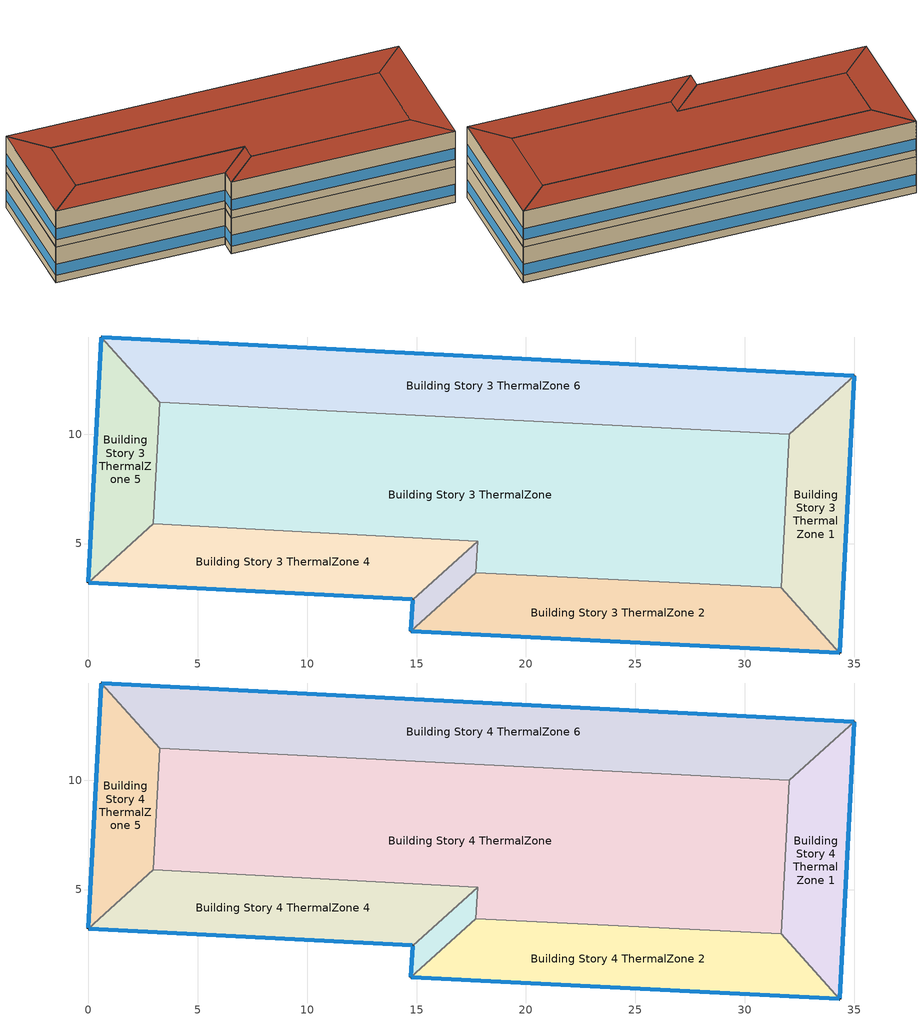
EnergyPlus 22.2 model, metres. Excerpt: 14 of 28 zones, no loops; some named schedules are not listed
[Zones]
Building Story 3 ThermalZone
 floor adiabatic (Typical Interior Ceiling): 32.03,9.98 31.65,2.97 17.72,3.67 17.8,5.11 2.97,5.9 3.26,11.47 z7.2
 wall adiabatic (Typical Interior Wall): 31.65,2.97 32.03,9.98 3.26,11.47 2.97,5.9 17.8,5.11 17.72,3.67 31.65,2.97 z7.2:10.8
 ceiling adiabatic (Typical Interior Floor): 3.26,11.47 2.97,5.9 17.8,5.11 17.72,3.67 31.65,2.97 32.03,9.98 z10.8
Building Story 3 ThermalZone 1
 floor adiabatic (Typical Interior Ceiling): 35,12.66 34.33,0 31.65,2.97 32.03,9.98 z7.2
 wall outside (Typical Insulated Steel Framed Exterior Wall R-12.99): 34.33,0 35,12.66 z7.2:10.8
 wall adiabatic (Typical Interior Wall): 35,12.66 32.03,9.98 31.65,2.97 34.33,0 z7.2:10.8
 window (U 0.55 SHGC 0.25): 34.33,0.03 35,12.64 z7.96:9.05
 ceiling adiabatic (Typical Interior Ceiling): 32.03,9.98 31.65,2.97 34.33,0 35,12.66 z10.8
Building Story 3 ThermalZone 2
 floor adiabatic (Typical Interior Floor): 34.33,0 14.74,1 17.72,3.67 31.65,2.97 z7.2
 wall outside (Typical Insulated Steel Framed Exterior Wall R-12.99): 14.74,1 34.33,0 z7.2:10.8
 wall adiabatic (Typical Interior Wall): 34.33,0 31.65,2.97 17.72,3.67 14.74,1 z7.2:10.8
 window (U 0.55 SHGC 0.25): 14.76,1 34.31,0 z7.96:9.04
 ceiling adiabatic (Typical Interior Ceiling): 31.65,2.97 17.72,3.67 14.74,1 34.33,0 z10.8
Building Story 3 ThermalZone 3
 floor adiabatic (Typical Interior Floor): 14.74,1 14.82,2.44 17.8,5.11 17.72,3.67 z7.2
 wall outside (Typical Insulated Steel Framed Exterior Wall R-12.99): 14.82,2.44 14.74,1 z7.2:10.8
 wall adiabatic (Typical Interior Wall): 14.74,1 17.72,3.67 17.8,5.11 14.82,2.44 z7.2:10.8
 window (U 0.55 SHGC 0.25): 14.82,2.42 14.74,1.02 z7.96:9.08
 ceiling adiabatic (Typical Interior Ceiling): 17.72,3.67 17.8,5.11 14.82,2.44 14.74,1 z10.8
Building Story 3 ThermalZone 4
 floor adiabatic (Typical Interior Floor): 14.82,2.44 0,3.22 2.97,5.9 17.8,5.11 z7.2
 wall outside (Typical Insulated Steel Framed Exterior Wall R-12.99): 0,3.22 14.82,2.44 z7.2:10.8
 wall adiabatic (Typical Interior Wall): 14.82,2.44 17.8,5.11 2.97,5.9 0,3.22 z7.2:10.8
 window (U 0.55 SHGC 0.25): 0.03,3.22 14.8,2.44 z7.96:9.05
 ceiling adiabatic (Typical Interior Ceiling): 17.8,5.11 2.97,5.9 0,3.22 14.82,2.44 z10.8
Building Story 3 ThermalZone 5
 floor adiabatic (Typical Interior Floor): 0,3.22 0.59,14.44 3.26,11.47 2.97,5.9 z7.2
 wall outside (Typical Insulated Steel Framed Exterior Wall R-12.99): 0.59,14.44 0,3.22 z7.2:10.8
 wall adiabatic (Typical Interior Wall): 0,3.22 2.97,5.9 3.26,11.47 0.59,14.44 z7.2:10.8
 window (U 0.55 SHGC 0.25): 0.58,14.41 0,3.25 z7.96:9.05
 ceiling adiabatic (Typical Interior Ceiling): 2.97,5.9 3.26,11.47 0.59,14.44 0,3.22 z10.8
Building Story 3 ThermalZone 6
 floor adiabatic (Typical Interior Floor): 0.59,14.44 35,12.66 32.03,9.98 3.26,11.47 z7.2
 wall outside (Typical Insulated Steel Framed Exterior Wall R-12.99): 35,12.66 0.59,14.44 z7.2:10.8
 wall adiabatic (Typical Interior Wall): 0.59,14.44 3.26,11.47 32.03,9.98 35,12.66 z7.2:10.8
 window (U 0.55 SHGC 0.25): 34.98,12.66 0.61,14.44 z7.96:9.04
 ceiling adiabatic (Typical Interior Ceiling): 3.26,11.47 32.03,9.98 35,12.66 0.59,14.44 z10.8
Building Story 4 ThermalZone
 floor adiabatic (Typical Interior Floor): 32.03,9.98 31.65,2.97 17.72,3.67 17.8,5.11 2.97,5.9 3.26,11.47 z10.8
 wall adiabatic (Typical Interior Wall): 31.65,2.97 32.03,9.98 3.26,11.47 2.97,5.9 17.8,5.11 17.72,3.67 31.65,2.97 z10.8:14.4
 roof outside (Typical IEAD Roof - Highly Reflective R-25.64): 3.26,11.47 2.97,5.9 17.8,5.11 17.72,3.67 31.65,2.97 32.03,9.98 z14.4
Building Story 4 ThermalZone 1
 floor adiabatic (Typical Interior Ceiling): 35,12.66 34.33,0 31.65,2.97 32.03,9.98 z10.8
 wall outside (Typical Insulated Steel Framed Exterior Wall R-12.99): 34.33,0 35,12.66 z10.8:14.4
 wall adiabatic (Typical Interior Wall): 35,12.66 32.03,9.98 31.65,2.97 34.33,0 z10.8:14.4
 window (U 0.55 SHGC 0.25): 34.33,0.03 35,12.64 z11.56:12.65
 roof outside (Typical IEAD Roof - Highly Reflective R-25.64): 32.03,9.98 31.65,2.97 34.33,0 35,12.66 z14.4
Building Story 4 ThermalZone 2
 floor adiabatic (Typical Interior Ceiling): 34.33,0 14.74,1 17.72,3.67 31.65,2.97 z10.8
 wall outside (Typical Insulated Steel Framed Exterior Wall R-12.99): 14.74,1 34.33,0 z10.8:14.4
 wall adiabatic (Typical Interior Wall): 34.33,0 31.65,2.97 17.72,3.67 14.74,1 z10.8:14.4
 window (U 0.55 SHGC 0.25): 14.76,1 34.31,0 z11.56:12.64
 roof outside (Typical IEAD Roof - Highly Reflective R-25.64): 31.65,2.97 17.72,3.67 14.74,1 34.33,0 z14.4
Building Story 4 ThermalZone 3
 floor adiabatic (Typical Interior Ceiling): 14.74,1 14.82,2.44 17.8,5.11 17.72,3.67 z10.8
 wall outside (Typical Insulated Steel Framed Exterior Wall R-12.99): 14.82,2.44 14.74,1 z10.8:14.4
 wall adiabatic (Typical Interior Wall): 14.74,1 17.72,3.67 17.8,5.11 14.82,2.44 z10.8:14.4
 window (U 0.55 SHGC 0.25): 14.82,2.42 14.74,1.02 z11.56:12.68
 roof outside (Typical IEAD Roof - Highly Reflective R-25.64): 17.72,3.67 17.8,5.11 14.82,2.44 14.74,1 z14.4
Building Story 4 ThermalZone 4
 floor adiabatic (Typical Interior Ceiling): 14.82,2.44 0,3.22 2.97,5.9 17.8,5.11 z10.8
 wall outside (Typical Insulated Steel Framed Exterior Wall R-12.99): 0,3.22 14.82,2.44 z10.8:14.4
 wall adiabatic (Typical Interior Wall): 14.82,2.44 17.8,5.11 2.97,5.9 0,3.22 z10.8:14.4
 window (U 0.55 SHGC 0.25): 0.03,3.22 14.8,2.44 z11.56:12.65
 roof outside (Typical IEAD Roof - Highly Reflective R-25.64): 17.8,5.11 2.97,5.9 0,3.22 14.82,2.44 z14.4
Building Story 4 ThermalZone 5
 floor adiabatic (Typical Interior Ceiling): 0,3.22 0.59,14.44 3.26,11.47 2.97,5.9 z10.8
 wall outside (Typical Insulated Steel Framed Exterior Wall R-12.99): 0.59,14.44 0,3.22 z10.8:14.4
 wall adiabatic (Typical Interior Wall): 0,3.22 2.97,5.9 3.26,11.47 0.59,14.44 z10.8:14.4
 window (U 0.55 SHGC 0.25): 0.58,14.41 0,3.25 z11.56:12.65
 roof outside (Typical IEAD Roof - Highly Reflective R-25.64): 2.97,5.9 3.26,11.47 0.59,14.44 0,3.22 z14.4
Building Story 4 ThermalZone 6
 floor adiabatic (Typical Interior Ceiling): 0.59,14.44 35,12.66 32.03,9.98 3.26,11.47 z10.8
 wall outside (Typical Insulated Steel Framed Exterior Wall R-12.99): 35,12.66 0.59,14.44 z10.8:14.4
 wall adiabatic (Typical Interior Wall): 0.59,14.44 3.26,11.47 32.03,9.98 35,12.66 z10.8:14.4
 window (U 0.55 SHGC 0.25): 34.98,12.66 0.61,14.44 z11.56:12.64
 roof outside (Typical IEAD Roof - Highly Reflective R-25.64): 3.26,11.47 32.03,9.98 35,12.66 0.59,14.44 z14.4
[Building]
bld_6: Terrain=City
[Site:Location]
Jack Northrop Fld H_CA_USA: Latitude {deg}=41.3126; Longitude {deg}=-105.585; Time Zone {hr}=-8; Elevation {m}=21
[Site:GroundTemperature:FCfactorMethod]
January Ground Temperature {C}=18.8; February Ground Temperature {C}=14.3; March Ground Temperature {C}=13.6; April Ground Temperature {C}=13.2; May Ground Temperature {C}=13.3; June Ground Temperature {C}=12.6; July Ground Temperature {C}=15.3; August Ground Temperature {C}=15.6; September Ground Temperature {C}=17.7; October Ground Temperature {C}=19.4; November Ground Temperature {C}=19.7; December Ground Temperature {C}=18.5
[Site:WaterMainsTemperature]
Calculation Method=Correlation; Annual Average Outdoor Air Temperature {C}=8.96667; Maximum Difference In Monthly Average Outdoor Air Temperatures {deltaC}=26.2
[SizingPeriod:DesignDay] Day of Month=21; Dry-Bulb Temperature Range Modifier Type=DefaultMultipliers; Humidity Condition Type=Wetbulb; Barometric Pressure {Pa}=98769; Rain Indicator=No; Snow Indicator=No; Daylight Saving Time Indicator=No; Begin Environment Reset Mode=FullResetAtBeginEnvironment
Name | Month | Day Type | Maximum Dry-Bulb Temperature {C} | Daily Dry-Bulb Temperature Range {deltaC} | Wetbulb or DewPoint at Maximum Dry-Bulb {C} | Wind Speed {m/s} | Wind Direction {deg} | Solar Model Indicator | ASHRAE Clear Sky Optical Depth for Beam Irradiance (taub) | ASHRAE Clear Sky Optical Depth for Diffuse Irradiance (taud) | Sky Clearness
Buffalo Niagara Intl Ap Ann Clg .4% Condns DB=>MWB 1 | 7 | SummerDesignDay | 30.3 | 9.3 | 21.8 | 5.7 | 240 | ASHRAETau | 0.462 | 2.001
Buffalo Niagara Intl Ap Ann Clg .4% Condns WB=>MDB 1 | 7 | SummerDesignDay | 27.8 | 9.3 | 23.8 | 5.7 | 240 | ASHRAETau | 0.462 | 2.001
Buffalo Niagara Intl Ap Ann Htg 99.6% Condns DB 1 | 1 | WinterDesignDay | -16.3 | 0 | -16.3 | 5.1 | 270 | ASHRAEClearSky |  |  | 0
[Material]
Name | Roughness | Thickness {m} | Conductivity {W/m-K} | Density {kg/m3} | Specific Heat {J/kg-K} | Thermal Absorptance | Solar Absorptance | Visible Absorptance
100mm Normalweight concrete floor | MediumRough | 0.1016 | 2.31045 | 2322 | 832.557 | 0.9 | 0.7 | 0.7
25mm Stucco | Smooth | 0.0254 | 0.72 | 1856 | 840 | 0.9 | 0.7 | 0.7
5/8 in. Gypsum Board | MediumSmooth | 0.0159 | 0.16 | 800 | 1090 | 0.9 | 0.7 | 0.7
G01 13mm gypsum board | Smooth | 0.0127 | 0.160031 | 800.001 | 1090.73 | 0.9 | 0.7 | 0.5
Metal Roof Surface | Smooth | 0.0008 | 45.28 | 7824 | 500 | 0.9 | 0.7 | 0.7
Roof Membrane - Highly Reflective | VeryRough | 0.0095 | 0.16 | 1121.29 | 1460 | 0.75 | 0.45 | 0.7
Std Wood 6inch 1; Std Wood 6inch 2 | MediumSmooth | 0.15 | 0.12 | 540 | 1210 | 0.9 | 0.7 | 0.7
[Material:NoMass] Roughness=Smooth; Thermal Absorptance=0.9; Solar Absorptance=0.7
Name | Thermal Resistance {m2-K/W} | Visible Absorptance
CP02 CARPET PAD | 0.21648 | 0.8
Typical Insulation R-10.81 | 1.90342 | 0.7
Typical Insulation R-24.52 | 4.31889 | 0.7
[WindowMaterial:Gas]
Gap_1_W_0_0032: Gas Type=Air; Thickness {m}=0.0032
[WindowMaterial:Glazing] Optical Data Type=SpectralAverage; Infrared Transmittance at Normal Incidence=0; Back Side Infrared Hemispherical Emissivity=0.84; Conductivity {W/m-K}=1; Dirt Correction Factor for Solar and Visible Transmittance=1; Solar Diffusing=No
Name | Thickness {m} | Solar Transmittance at Normal Incidence | Front Side Solar Reflectance at Normal Incidence | Back Side Solar Reflectance at Normal Incidence | Visible Transmittance at Normal Incidence | Front Side Visible Reflectance at Normal Incidence | Back Side Visible Reflectance at Normal Incidence | Front Side Infrared Hemispherical Emissivity
Glass_2022F_LayerAvg | 0.0039 | 0.355897 | 0.394095 | 0.265645 | 0.677694 | 0.042734 | 0.05547 | 0.046
Glass_2175_LayerAvg | 0.0086 | 0.167758 | 0.217606 | 0.437978 | 0.416044 | 0.078729 | 0.10654 | 0.84
[Construction]
InteriorFurnishings 1: Std Wood 6inch 1
InteriorFurnishings 2: Std Wood 6inch 2
Typical IEAD Roof - Highly Reflective R-25.64: Roof Membrane - Highly Reflective, Typical Insulation R-24.52, Metal Roof Surface
Typical Insulated Steel Framed Exterior Wall R-12.99: 25mm Stucco, 5/8 in. Gypsum Board, Typical Insulation R-10.81, 5/8 in. Gypsum Board
Typical Interior Ceiling: CP02 CARPET PAD, 100mm Normalweight concrete floor
Typical Interior Floor: 100mm Normalweight concrete floor, CP02 CARPET PAD
Typical Interior Wall: G01 13mm gypsum board, G01 13mm gypsum board
U 0.55 SHGC 0.25: Glass_2175_LayerAvg, Gap_1_W_0_0032, Glass_2022F_LayerAvg
[Zone] Multiplier=1; Part of Total Floor Area=Yes
Building Story 3 ThermalZone; Building Story 3 ThermalZone 1; Building Story 3 ThermalZone 2; Building Story 3 ThermalZone 3; Building Story 3 ThermalZone 4; Building Story 3 ThermalZone 5; Building Story 3 ThermalZone 6; Building Story 4 ThermalZone; Building Story 4 ThermalZone 1; Building Story 4 ThermalZone 2; Building Story 4 ThermalZone 3; Building Story 4 ThermalZone 4; Building Story 4 ThermalZone 5; Building Story 4 ThermalZone 6
[Space]
Name | Zone | Space Type
Building Story 3 Space | Building Story 3 ThermalZone | Story Mid2 Blended Space Type
Building Story 3 Space 1 | Building Story 3 ThermalZone 1 | Story Mid2 Blended Space Type
Building Story 3 Space 2 | Building Story 3 ThermalZone 2 | Story Mid2 Blended Space Type
Building Story 3 Space 3 | Building Story 3 ThermalZone 3 | Story Mid2 Blended Space Type
Building Story 3 Space 4 | Building Story 3 ThermalZone 4 | Story Mid2 Blended Space Type
Building Story 3 Space 5 | Building Story 3 ThermalZone 5 | Story Mid2 Blended Space Type
Building Story 3 Space 6 | Building Story 3 ThermalZone 6 | Story Mid2 Blended Space Type
Building Story 4 Space | Building Story 4 ThermalZone | Story Top Blended Space Type
Building Story 4 Space 1 | Building Story 4 ThermalZone 1 | Story Top Blended Space Type
Building Story 4 Space 2 | Building Story 4 ThermalZone 2 | Story Top Blended Space Type
Building Story 4 Space 3 | Building Story 4 ThermalZone 3 | Story Top Blended Space Type
Building Story 4 Space 4 | Building Story 4 ThermalZone 4 | Story Top Blended Space Type
Building Story 4 Space 5 | Building Story 4 ThermalZone 5 | Story Top Blended Space Type
Building Story 4 Space 6 | Building Story 4 ThermalZone 6 | Story Top Blended Space Type
[SpaceList]
Story Mid2 Blended Space Type: Building Story 3 Space, Building Story 3 Space 6, Building Story 3 Space 5, Building Story 3 Space 4, Building Story 3 Space 3, Building Story 3 Space 2, Building Story 3 Space 1
Story Top Blended Space Type: Building Story 4 Space 6, Building Story 4 Space 3, Building Story 4 Space 2, Building Story 4 Space 4, Building Story 4 Space, Building Story 4 Space 1, Building Story 4 Space 5
[InternalMass]
Name | Construction | Zone or ZoneList | Space or SpaceList | Surface Area {m2}
Building Story 3 Space Office WholeBuilding - Lg Office A  - Story Mid2 Mass; Building Story 3 Space Office WholeBuilding - Lg Office C  - Story Mid2 Mass | InteriorFurnishings 1 | Building Story 3 ThermalZone | Building Story 3 Space | 37.2838
Building Story 3 Space 6 Office WholeBuilding - Lg Office A  - Story Mid2 Mass; Building Story 3 Space 6 Office WholeBuilding - Lg Office C  - Story Mid2 Mass | InteriorFurnishings 1 | Building Story 3 ThermalZone 6 | Building Story 3 Space 6 | 18.4185
Building Story 3 Space 5 Office WholeBuilding - Lg Office A  - Story Mid2 Mass; Building Story 3 Space 5 Office WholeBuilding - Lg Office C  - Story Mid2 Mass | InteriorFurnishings 1 | Building Story 3 ThermalZone 5 | Building Story 3 Space 5 | 4.89543
Building Story 3 Space 4 Office WholeBuilding - Lg Office A  - Story Mid2 Mass; Building Story 3 Space 4 Office WholeBuilding - Lg Office C  - Story Mid2 Mass | InteriorFurnishings 1 | Building Story 3 ThermalZone 4 | Building Story 3 Space 4 | 8.63636
Building Story 3 Space 3 Office WholeBuilding - Lg Office A  - Story Mid2 Mass; Building Story 3 Space 3 Office WholeBuilding - Lg Office C  - Story Mid2 Mass | InteriorFurnishings 1 | Building Story 3 ThermalZone 3 | Building Story 3 Space 3 | 0.838388
Building Story 3 Space 2 Office WholeBuilding - Lg Office A  - Story Mid2 Mass; Building Story 3 Space 2 Office WholeBuilding - Lg Office C  - Story Mid2 Mass | InteriorFurnishings 1 | Building Story 3 ThermalZone 2 | Building Story 3 Space 2 | 9.76406
Building Story 3 Space 1 Office WholeBuilding - Lg Office A  - Story Mid2 Mass; Building Story 3 Space 1 Office WholeBuilding - Lg Office C  - Story Mid2 Mass | InteriorFurnishings 1 | Building Story 3 ThermalZone 1 | Building Story 3 Space 1 | 5.73743
Building Story 3 Space Office WholeBuilding - Lg Office A end_a - Story Mid2 Mass; Building Story 3 Space Office WholeBuilding - Lg Office C end_a - Story Mid2 Mass | InteriorFurnishings 1 | Building Story 3 ThermalZone | Building Story 3 Space | 18.2147
Building Story 3 Space 6 Office WholeBuilding - Lg Office A end_a - Story Mid2 Mass; Building Story 3 Space 6 Office WholeBuilding - Lg Office C end_a - Story Mid2 Mass | InteriorFurnishings 1 | Building Story 3 ThermalZone 6 | Building Story 3 Space 6 | 8.99819
Building Story 3 Space 5 Office WholeBuilding - Lg Office A end_a - Story Mid2 Mass; Building Story 3 Space 5 Office WholeBuilding - Lg Office C end_a - Story Mid2 Mass | InteriorFurnishings 1 | Building Story 3 ThermalZone 5 | Building Story 3 Space 5 | 2.39162
Building Story 3 Space 4 Office WholeBuilding - Lg Office A end_a - Story Mid2 Mass; Building Story 3 Space 4 Office WholeBuilding - Lg Office C end_a - Story Mid2 Mass | InteriorFurnishings 1 | Building Story 3 ThermalZone 4 | Building Story 3 Space 4 | 4.21922
Building Story 3 Space 3 Office WholeBuilding - Lg Office A end_a - Story Mid2 Mass; Building Story 3 Space 3 Office WholeBuilding - Lg Office C end_a - Story Mid2 Mass | InteriorFurnishings 1 | Building Story 3 ThermalZone 3 | Building Story 3 Space 3 | 0.409587
Building Story 3 Space 2 Office WholeBuilding - Lg Office A end_a - Story Mid2 Mass; Building Story 3 Space 2 Office WholeBuilding - Lg Office C end_a - Story Mid2 Mass | InteriorFurnishings 1 | Building Story 3 ThermalZone 2 | Building Story 3 Space 2 | 4.77015
Building Story 3 Space 1 Office WholeBuilding - Lg Office A end_a - Story Mid2 Mass; Building Story 3 Space 1 Office WholeBuilding - Lg Office C end_a - Story Mid2 Mass | InteriorFurnishings 1 | Building Story 3 ThermalZone 1 | Building Story 3 Space 1 | 2.80297
Building Story 3 Space Office WholeBuilding - Lg Office B  - Story Mid2 Mass | InteriorFurnishings 1 | Building Story 3 ThermalZone | Building Story 3 Space | 61.1751
Building Story 3 Space 6 Office WholeBuilding - Lg Office B  - Story Mid2 Mass | InteriorFurnishings 1 | Building Story 3 ThermalZone 6 | Building Story 3 Space 6 | 30.221
Building Story 3 Space 5 Office WholeBuilding - Lg Office B  - Story Mid2 Mass | InteriorFurnishings 1 | Building Story 3 ThermalZone 5 | Building Story 3 Space 5 | 8.03241
Building Story 3 Space 4 Office WholeBuilding - Lg Office B  - Story Mid2 Mass | InteriorFurnishings 1 | Building Story 3 ThermalZone 4 | Building Story 3 Space 4 | 14.1705
Building Story 3 Space 3 Office WholeBuilding - Lg Office B  - Story Mid2 Mass | InteriorFurnishings 1 | Building Story 3 ThermalZone 3 | Building Story 3 Space 3 | 1.37562
Building Story 3 Space 2 Office WholeBuilding - Lg Office B  - Story Mid2 Mass | InteriorFurnishings 1 | Building Story 3 ThermalZone 2 | Building Story 3 Space 2 | 16.0208
Building Story 3 Space 1 Office WholeBuilding - Lg Office B  - Story Mid2 Mass | InteriorFurnishings 1 | Building Story 3 ThermalZone 1 | Building Story 3 Space 1 | 9.41396
Building Story 3 Space Office WholeBuilding - Lg Office B end_a - Story Mid2 Mass | InteriorFurnishings 1 | Building Story 3 ThermalZone | Building Story 3 Space | 29.8866
Building Story 3 Space 6 Office WholeBuilding - Lg Office B end_a - Story Mid2 Mass | InteriorFurnishings 1 | Building Story 3 ThermalZone 6 | Building Story 3 Space 6 | 14.7642
Building Story 3 Space 5 Office WholeBuilding - Lg Office B end_a - Story Mid2 Mass | InteriorFurnishings 1 | Building Story 3 ThermalZone 5 | Building Story 3 Space 5 | 3.92416
Building Story 3 Space 4 Office WholeBuilding - Lg Office B end_a - Story Mid2 Mass | InteriorFurnishings 1 | Building Story 3 ThermalZone 4 | Building Story 3 Space 4 | 6.92288
Building Story 3 Space 3 Office WholeBuilding - Lg Office B end_a - Story Mid2 Mass | InteriorFurnishings 1 | Building Story 3 ThermalZone 3 | Building Story 3 Space 3 | 0.672049
Building Story 3 Space 2 Office WholeBuilding - Lg Office B end_a - Story Mid2 Mass | InteriorFurnishings 1 | Building Story 3 ThermalZone 2 | Building Story 3 Space 2 | 7.82684
Building Story 3 Space 1 Office WholeBuilding - Lg Office B end_a - Story Mid2 Mass | InteriorFurnishings 1 | Building Story 3 ThermalZone 1 | Building Story 3 Space 1 | 4.59911
Building Story 3 Space SecondarySchool Classroom A  - Story Mid2 Mass; Building Story 3 Space SecondarySchool Classroom C  - Story Mid2 Mass | InteriorFurnishings 1 | Building Story 3 ThermalZone | Building Story 3 Space | 27.5038
Building Story 3 Space 6 SecondarySchool Classroom A  - Story Mid2 Mass; Building Story 3 Space 6 SecondarySchool Classroom C  - Story Mid2 Mass | InteriorFurnishings 1 | Building Story 3 ThermalZone 6 | Building Story 3 Space 6 | 13.5871
Building Story 3 Space 5 SecondarySchool Classroom A  - Story Mid2 Mass; Building Story 3 Space 5 SecondarySchool Classroom C  - Story Mid2 Mass | InteriorFurnishings 1 | Building Story 3 ThermalZone 5 | Building Story 3 Space 5 | 3.6113
Building Story 3 Space 4 SecondarySchool Classroom A  - Story Mid2 Mass; Building Story 3 Space 4 SecondarySchool Classroom C  - Story Mid2 Mass | InteriorFurnishings 1 | Building Story 3 ThermalZone 4 | Building Story 3 Space 4 | 6.37094
Building Story 3 Space 3 SecondarySchool Classroom A  - Story Mid2 Mass; Building Story 3 Space 3 SecondarySchool Classroom C  - Story Mid2 Mass | InteriorFurnishings 1 | Building Story 3 ThermalZone 3 | Building Story 3 Space 3 | 0.618468
Building Story 3 Space 2 SecondarySchool Classroom A  - Story Mid2 Mass; Building Story 3 Space 2 SecondarySchool Classroom C  - Story Mid2 Mass | InteriorFurnishings 1 | Building Story 3 ThermalZone 2 | Building Story 3 Space 2 | 7.20282
Building Story 3 Space 1 SecondarySchool Classroom A  - Story Mid2 Mass; Building Story 3 Space 1 SecondarySchool Classroom C  - Story Mid2 Mass | InteriorFurnishings 1 | Building Story 3 ThermalZone 1 | Building Story 3 Space 1 | 4.23243
Building Story 3 Space SecondarySchool Classroom A end_b - Story Mid2 Mass; Building Story 3 Space SecondarySchool Classroom C end_b - Story Mid2 Mass | InteriorFurnishings 1 | Building Story 3 ThermalZone | Building Story 3 Space | 19.4471
Building Story 3 Space 6 SecondarySchool Classroom A end_b - Story Mid2 Mass; Building Story 3 Space 6 SecondarySchool Classroom C end_b - Story Mid2 Mass | InteriorFurnishings 1 | Building Story 3 ThermalZone 6 | Building Story 3 Space 6 | 9.60703
Building Story 3 Space 5 SecondarySchool Classroom A end_b - Story Mid2 Mass; Building Story 3 Space 5 SecondarySchool Classroom C end_b - Story Mid2 Mass | InteriorFurnishings 1 | Building Story 3 ThermalZone 5 | Building Story 3 Space 5 | 2.55344
Building Story 3 Space 4 SecondarySchool Classroom A end_b - Story Mid2 Mass; Building Story 3 Space 4 SecondarySchool Classroom C end_b - Story Mid2 Mass | InteriorFurnishings 1 | Building Story 3 ThermalZone 4 | Building Story 3 Space 4 | 4.5047
Building Story 3 Space 3 SecondarySchool Classroom A end_b - Story Mid2 Mass; Building Story 3 Space 3 SecondarySchool Classroom C end_b - Story Mid2 Mass | InteriorFurnishings 1 | Building Story 3 ThermalZone 3 | Building Story 3 Space 3 | 0.437301
Building Story 3 Space 2 SecondarySchool Classroom A end_b - Story Mid2 Mass; Building Story 3 Space 2 SecondarySchool Classroom C end_b - Story Mid2 Mass | InteriorFurnishings 1 | Building Story 3 ThermalZone 2 | Building Story 3 Space 2 | 5.09291
Building Story 3 Space 1 SecondarySchool Classroom A end_b - Story Mid2 Mass; Building Story 3 Space 1 SecondarySchool Classroom C end_b - Story Mid2 Mass | InteriorFurnishings 1 | Building Story 3 ThermalZone 1 | Building Story 3 Space 1 | 2.99263
Building Story 3 Space SecondarySchool Corridor B  - Story Mid2 Mass | InteriorFurnishings 1 | Building Story 3 ThermalZone | Building Story 3 Space | 38.782
Building Story 3 Space 6 SecondarySchool Corridor B  - Story Mid2 Mass | InteriorFurnishings 1 | Building Story 3 ThermalZone 6 | Building Story 3 Space 6 | 19.1586
Building Story 3 Space 5 SecondarySchool Corridor B  - Story Mid2 Mass | InteriorFurnishings 1 | Building Story 3 ThermalZone 5 | Building Story 3 Space 5 | 5.09216
Building Story 3 Space 4 SecondarySchool Corridor B  - Story Mid2 Mass | InteriorFurnishings 1 | Building Story 3 ThermalZone 4 | Building Story 3 Space 4 | 8.98342
Building Story 3 Space 3 SecondarySchool Corridor B  - Story Mid2 Mass | InteriorFurnishings 1 | Building Story 3 ThermalZone 3 | Building Story 3 Space 3 | 0.872079
Building Story 3 Space 2 SecondarySchool Corridor B  - Story Mid2 Mass | InteriorFurnishings 1 | Building Story 3 ThermalZone 2 | Building Story 3 Space 2 | 10.1564
Building Story 3 Space 1 SecondarySchool Corridor B  - Story Mid2 Mass | InteriorFurnishings 1 | Building Story 3 ThermalZone 1 | Building Story 3 Space 1 | 5.96799
Building Story 3 Space SecondarySchool Corridor B end_b - Story Mid2 Mass | InteriorFurnishings 1 | Building Story 3 ThermalZone | Building Story 3 Space | 27.4217
Building Story 3 Space 6 SecondarySchool Corridor B end_b - Story Mid2 Mass | InteriorFurnishings 1 | Building Story 3 ThermalZone 6 | Building Story 3 Space 6 | 13.5465
Building Story 3 Space 5 SecondarySchool Corridor B end_b - Story Mid2 Mass | InteriorFurnishings 1 | Building Story 3 ThermalZone 5 | Building Story 3 Space 5 | 3.60052
Building Story 3 Space 4 SecondarySchool Corridor B end_b - Story Mid2 Mass | InteriorFurnishings 1 | Building Story 3 ThermalZone 4 | Building Story 3 Space 4 | 6.35191
Building Story 3 Space 3 SecondarySchool Corridor B end_b - Story Mid2 Mass | InteriorFurnishings 1 | Building Story 3 ThermalZone 3 | Building Story 3 Space 3 | 0.616622
Building Story 3 Space 2 SecondarySchool Corridor B end_b - Story Mid2 Mass | InteriorFurnishings 1 | Building Story 3 ThermalZone 2 | Building Story 3 Space 2 | 7.18132
Building Story 3 Space 1 SecondarySchool Corridor B end_b - Story Mid2 Mass | InteriorFurnishings 1 | Building Story 3 ThermalZone 1 | Building Story 3 Space 1 | 4.21979
Building Story 3 Space Mass | InteriorFurnishings 2 | Building Story 3 ThermalZone | Building Story 3 Space | 362.164
Building Story 3 Space 1 Mass | InteriorFurnishings 2 | Building Story 3 ThermalZone 1 | Building Story 3 Space 1 | 55.7318
Building Story 3 Space 2 Mass | InteriorFurnishings 2 | Building Story 3 ThermalZone 2 | Building Story 3 Space 2 | 94.8453
Building Story 3 Space 3 Mass | InteriorFurnishings 2 | Building Story 3 ThermalZone 3 | Building Story 3 Space 3 | 8.14386
Building Story 3 Space 4 Mass | InteriorFurnishings 2 | Building Story 3 ThermalZone 4 | Building Story 3 Space 4 | 83.8912
Building Story 3 Space 5 Mass | InteriorFurnishings 2 | Building Story 3 ThermalZone 5 | Building Story 3 Space 5 | 47.5528
Building Story 3 Space 6 Mass | InteriorFurnishings 2 | Building Story 3 ThermalZone 6 | Building Story 3 Space 6 | 178.912
Building Story 4 Space 6 Office WholeBuilding - Lg Office A  - Story Top Mass; Building Story 4 Space 6 Office WholeBuilding - Lg Office C  - Story Top Mass | InteriorFurnishings 1 | Building Story 4 ThermalZone 6 | Building Story 4 Space 6 | 31.1445
Building Story 4 Space 3 Office WholeBuilding - Lg Office A  - Story Top Mass; Building Story 4 Space 3 Office WholeBuilding - Lg Office C  - Story Top Mass | InteriorFurnishings 1 | Building Story 4 ThermalZone 3 | Building Story 4 Space 3 | 1.41766
Building Story 4 Space 2 Office WholeBuilding - Lg Office A  - Story Top Mass; Building Story 4 Space 2 Office WholeBuilding - Lg Office C  - Story Top Mass | InteriorFurnishings 1 | Building Story 4 ThermalZone 2 | Building Story 4 Space 2 | 16.5104
Building Story 4 Space 4 Office WholeBuilding - Lg Office A  - Story Top Mass; Building Story 4 Space 4 Office WholeBuilding - Lg Office C  - Story Top Mass | InteriorFurnishings 1 | Building Story 4 ThermalZone 4 | Building Story 4 Space 4 | 14.6035
Building Story 4 Space Office WholeBuilding - Lg Office A  - Story Top Mass; Building Story 4 Space Office WholeBuilding - Lg Office C  - Story Top Mass | InteriorFurnishings 1 | Building Story 4 ThermalZone | Building Story 4 Space | 63.0445
Building Story 4 Space 1 Office WholeBuilding - Lg Office A  - Story Top Mass; Building Story 4 Space 1 Office WholeBuilding - Lg Office C  - Story Top Mass | InteriorFurnishings 1 | Building Story 4 ThermalZone 1 | Building Story 4 Space 1 | 9.70163
Building Story 4 Space 5 Office WholeBuilding - Lg Office A  - Story Top Mass; Building Story 4 Space 5 Office WholeBuilding - Lg Office C  - Story Top Mass | InteriorFurnishings 1 | Building Story 4 ThermalZone 5 | Building Story 4 Space 5 | 8.27787
Building Story 4 Space 6 Office WholeBuilding - Lg Office A end_a - Story Top Mass; Building Story 4 Space 6 Office WholeBuilding - Lg Office A end_b - Story Top Mass; Building Story 4 Space 6 Office WholeBuilding - Lg Office C end_a - Story Top Mass; Building Story 4 Space 6 Office WholeBuilding - Lg Office C end_b - Story Top Mass | InteriorFurnishings 1 | Building Story 4 ThermalZone 6 | Building Story 4 Space 6 | 8.99819
Building Story 4 Space 3 Office WholeBuilding - Lg Office A end_a - Story Top Mass; Building Story 4 Space 3 Office WholeBuilding - Lg Office A end_b - Story Top Mass; Building Story 4 Space 3 Office WholeBuilding - Lg Office C end_a - Story Top Mass; Building Story 4 Space 3 Office WholeBuilding - Lg Office C end_b - Story Top Mass | InteriorFurnishings 1 | Building Story 4 ThermalZone 3 | Building Story 4 Space 3 | 0.409587
Building Story 4 Space 2 Office WholeBuilding - Lg Office A end_a - Story Top Mass; Building Story 4 Space 2 Office WholeBuilding - Lg Office A end_b - Story Top Mass; Building Story 4 Space 2 Office WholeBuilding - Lg Office C end_a - Story Top Mass; Building Story 4 Space 2 Office WholeBuilding - Lg Office C end_b - Story Top Mass | InteriorFurnishings 1 | Building Story 4 ThermalZone 2 | Building Story 4 Space 2 | 4.77015
Building Story 4 Space 4 Office WholeBuilding - Lg Office A end_a - Story Top Mass; Building Story 4 Space 4 Office WholeBuilding - Lg Office A end_b - Story Top Mass; Building Story 4 Space 4 Office WholeBuilding - Lg Office C end_a - Story Top Mass; Building Story 4 Space 4 Office WholeBuilding - Lg Office C end_b - Story Top Mass | InteriorFurnishings 1 | Building Story 4 ThermalZone 4 | Building Story 4 Space 4 | 4.21922
Building Story 4 Space Office WholeBuilding - Lg Office A end_a - Story Top Mass; Building Story 4 Space Office WholeBuilding - Lg Office A end_b - Story Top Mass; Building Story 4 Space Office WholeBuilding - Lg Office C end_a - Story Top Mass; Building Story 4 Space Office WholeBuilding - Lg Office C end_b - Story Top Mass | InteriorFurnishings 1 | Building Story 4 ThermalZone | Building Story 4 Space | 18.2147
Building Story 4 Space 1 Office WholeBuilding - Lg Office A end_a - Story Top Mass; Building Story 4 Space 1 Office WholeBuilding - Lg Office A end_b - Story Top Mass; Building Story 4 Space 1 Office WholeBuilding - Lg Office C end_a - Story Top Mass; Building Story 4 Space 1 Office WholeBuilding - Lg Office C end_b - Story Top Mass | InteriorFurnishings 1 | Building Story 4 ThermalZone 1 | Building Story 4 Space 1 | 2.80297
Building Story 4 Space 5 Office WholeBuilding - Lg Office A end_a - Story Top Mass; Building Story 4 Space 5 Office WholeBuilding - Lg Office A end_b - Story Top Mass; Building Story 4 Space 5 Office WholeBuilding - Lg Office C end_a - Story Top Mass; Building Story 4 Space 5 Office WholeBuilding - Lg Office C end_b - Story Top Mass | InteriorFurnishings 1 | Building Story 4 ThermalZone 5 | Building Story 4 Space 5 | 2.39162
Building Story 4 Space 6 Office WholeBuilding - Lg Office B  - Story Top Mass | InteriorFurnishings 1 | Building Story 4 ThermalZone 6 | Building Story 4 Space 6 | 51.1018
Building Story 4 Space 3 Office WholeBuilding - Lg Office B  - Story Top Mass | InteriorFurnishings 1 | Building Story 4 ThermalZone 3 | Building Story 4 Space 3 | 2.32609
Building Story 4 Space 2 Office WholeBuilding - Lg Office B  - Story Top Mass | InteriorFurnishings 1 | Building Story 4 ThermalZone 2 | Building Story 4 Space 2 | 27.0902
Building Story 4 Space 4 Office WholeBuilding - Lg Office B  - Story Top Mass | InteriorFurnishings 1 | Building Story 4 ThermalZone 4 | Building Story 4 Space 4 | 23.9614
Building Story 4 Space Office WholeBuilding - Lg Office B  - Story Top Mass | InteriorFurnishings 1 | Building Story 4 ThermalZone | Building Story 4 Space | 103.443
Building Story 4 Space 1 Office WholeBuilding - Lg Office B  - Story Top Mass | InteriorFurnishings 1 | Building Story 4 ThermalZone 1 | Building Story 4 Space 1 | 15.9184
Building Story 4 Space 5 Office WholeBuilding - Lg Office B  - Story Top Mass | InteriorFurnishings 1 | Building Story 4 ThermalZone 5 | Building Story 4 Space 5 | 13.5823
Building Story 4 Space 6 Office WholeBuilding - Lg Office B end_a - Story Top Mass; Building Story 4 Space 6 Office WholeBuilding - Lg Office B end_b - Story Top Mass | InteriorFurnishings 1 | Building Story 4 ThermalZone 6 | Building Story 4 Space 6 | 14.7642
Building Story 4 Space 3 Office WholeBuilding - Lg Office B end_a - Story Top Mass; Building Story 4 Space 3 Office WholeBuilding - Lg Office B end_b - Story Top Mass | InteriorFurnishings 1 | Building Story 4 ThermalZone 3 | Building Story 4 Space 3 | 0.672049
Building Story 4 Space 2 Office WholeBuilding - Lg Office B end_a - Story Top Mass; Building Story 4 Space 2 Office WholeBuilding - Lg Office B end_b - Story Top Mass | InteriorFurnishings 1 | Building Story 4 ThermalZone 2 | Building Story 4 Space 2 | 7.82684
Building Story 4 Space 4 Office WholeBuilding - Lg Office B end_a - Story Top Mass; Building Story 4 Space 4 Office WholeBuilding - Lg Office B end_b - Story Top Mass | InteriorFurnishings 1 | Building Story 4 ThermalZone 4 | Building Story 4 Space 4 | 6.92288
Building Story 4 Space Office WholeBuilding - Lg Office B end_a - Story Top Mass; Building Story 4 Space Office WholeBuilding - Lg Office B end_b - Story Top Mass | InteriorFurnishings 1 | Building Story 4 ThermalZone | Building Story 4 Space | 29.8866
Building Story 4 Space 1 Office WholeBuilding - Lg Office B end_a - Story Top Mass; Building Story 4 Space 1 Office WholeBuilding - Lg Office B end_b - Story Top Mass | InteriorFurnishings 1 | Building Story 4 ThermalZone 1 | Building Story 4 Space 1 | 4.59911
Building Story 4 Space 5 Office WholeBuilding - Lg Office B end_a - Story Top Mass; Building Story 4 Space 5 Office WholeBuilding - Lg Office B end_b - Story Top Mass | InteriorFurnishings 1 | Building Story 4 ThermalZone 5 | Building Story 4 Space 5 | 3.92416
Building Story 4 Space Mass | InteriorFurnishings 2 | Building Story 4 ThermalZone | Building Story 4 Space | 362.164
Building Story 4 Space 1 Mass | InteriorFurnishings 2 | Building Story 4 ThermalZone 1 | Building Story 4 Space 1 | 55.7318
Building Story 4 Space 2 Mass | InteriorFurnishings 2 | Building Story 4 ThermalZone 2 | Building Story 4 Space 2 | 94.8453
Building Story 4 Space 3 Mass | InteriorFurnishings 2 | Building Story 4 ThermalZone 3 | Building Story 4 Space 3 | 8.14386
Building Story 4 Space 4 Mass | InteriorFurnishings 2 | Building Story 4 ThermalZone 4 | Building Story 4 Space 4 | 83.8912
Building Story 4 Space 5 Mass | InteriorFurnishings 2 | Building Story 4 ThermalZone 5 | Building Story 4 Space 5 | 47.5528
Building Story 4 Space 6 Mass | InteriorFurnishings 2 | Building Story 4 ThermalZone 6 | Building Story 4 Space 6 | 178.912
[Lights] Design Level Calculation Method=Watts/Area; Return Air Fraction=0; Fraction Visible=0.2; Fraction Replaceable=1
Name | Zone or ZoneList or Space or SpaceList | Schedule | Watts per Zone Floor Area {W/m2} | Fraction Radiant
Office WholeBuilding - Lg Office Lights 1 | Story Mid2 Blended Space Type | OfficeLarge BLDG_LIGHT_SCH_2013 | 4.92443 | 0.7
SecondarySchool Classroom Lights 2 | Story Mid2 Blended Space Type | SchoolSecondary BLDG_LIGHT_CLASSROOM_SCH_2013 | 3.46067 | 0.37
SecondarySchool Corridor Lights 2 | Story Mid2 Blended Space Type | SchoolSecondary BLDG_LIGHT_CORRIDOR_SCH_2013 | 1.29865 | 0.37
Office WholeBuilding - Lg Office Lights 2 | Story Top Blended Space Type | OfficeLarge BLDG_LIGHT_SCH_2013 | 8.82641 | 0.7
[People] Number of People Calculation Method=People/Area; Fraction Radiant=0.3; Enable ASHRAE 55 Comfort Warnings=Yes; Mean Radiant Temperature Calculation Type=ZoneAveraged; Work Efficiency Schedule=Work Efficiency Schedule; Clothing Insulation Schedule=Clothing Schedule; Air Velocity Schedule=Air Velocity Schedule; Thermal Comfort Model 1 Type=Fanger
Name | Zone or ZoneList or Space or SpaceList | Number of People Schedule | People per Floor Area {person/m2} | Activity Level Schedule
Office WholeBuilding - Lg Office People 1 | Story Mid2 Blended Space Type | OfficeLarge BLDG_OCC_SCH | 0.030027 | OfficeLarge ACTIVITY_SCH
SecondarySchool Classroom People 2 | Story Mid2 Blended Space Type | SchoolSecondary BLDG_OCC_SCH | 0.0976802 | SchoolSecondary ACTIVITY_SCH
Office WholeBuilding - Lg Office People 2 | Story Top Blended Space Type | OfficeLarge BLDG_OCC_SCH | 0.0538196 | OfficeLarge ACTIVITY_SCH
[ElectricEquipment] Design Level Calculation Method=Watts/Area; Fraction Latent=0; Fraction Radiant=0.5; Fraction Lost=0
Name | Zone or ZoneList or Space or SpaceList | Schedule | Watts per Zone Floor Area {W/m2}
Office WholeBuilding - Lg Office Elec Equip 1 | Story Mid2 Blended Space Type | OfficeLarge BLDG_EQUIP_SCH | 4.50246
SecondarySchool Classroom Elec Equip 2 | Story Mid2 Blended Space Type | SchoolSecondary BLDG_EQUIP_SCH_2013 | 2.59271
SecondarySchool Corridor Elec Equip 2 | Story Mid2 Blended Space Type | SchoolSecondary BLDG_EQUIP_SCH_2013 | 0.728029
Office WholeBuilding - Lg Office Elec Equip 2 | Story Top Blended Space Type | OfficeLarge BLDG_EQUIP_SCH | 8.07007
[ZoneInfiltration:DesignFlowRate] Schedule=Always On Discrete; Design Flow Rate Calculation Method=Flow/ExteriorArea; Constant Term Coefficient=0; Temperature Term Coefficient=0; Velocity Term Coefficient=0.224; Velocity Squared Term Coefficient=0
Name | Zone or ZoneList or Space or SpaceList | Flow Rate per Exterior Surface Area {m3/s-m2}
Office WholeBuilding - Lg Office A  - Story Mid2 Infiltration; Office WholeBuilding - Lg Office C  - Story Mid2 Infiltration | Story Mid2 Blended Space Type | 6.40445e-05
Office WholeBuilding - Lg Office A end_a - Story Mid2 Infiltration; Office WholeBuilding - Lg Office C end_a - Story Mid2 Infiltration | Story Mid2 Blended Space Type | 6.25768e-05
Office WholeBuilding - Lg Office B end_a - Story Mid2 Infiltration | Story Mid2 Blended Space Type | 5.13379e-05
SecondarySchool Classroom A  - Story Mid2 Infiltration; SecondarySchool Classroom C  - Story Mid2 Infiltration | Story Mid2 Blended Space Type | 4.42507e-05
SecondarySchool Classroom A end_b - Story Mid2 Infiltration; SecondarySchool Classroom C end_b - Story Mid2 Infiltration | Story Mid2 Blended Space Type | 6.46938e-05
SecondarySchool Corridor B end_b - Story Mid2 Infiltration | Story Mid2 Blended Space Type | 4.71038e-05
Office WholeBuilding - Lg Office A  - Story Top Infiltration; Office WholeBuilding - Lg Office C  - Story Top Infiltration | Story Top Blended Space Type | 4.10464e-05
Office WholeBuilding - Lg Office A end_a - Story Top Infiltration; Office WholeBuilding - Lg Office A end_b - Story Top Infiltration; Office WholeBuilding - Lg Office C end_a - Story Top Infiltration; Office WholeBuilding - Lg Office C end_b - Story Top Infiltration | Story Top Blended Space Type | 2.37181e-05
Office WholeBuilding - Lg Office B end_a - Story Top Infiltration; Office WholeBuilding - Lg Office B end_b - Story Top Infiltration | Story Top Blended Space Type | 1.94583e-05
[Daylighting:Controls] Lighting Control Type=Stepped; Minimum Input Power Fraction for Continuous or ContinuousOff Dimming Control=0.3; Minimum Light Output Fraction for Continuous or ContinuousOff Dimming Control=0.2; Number of Stepped Control Steps=3; Probability Lighting will be Reset When Needed in Manual Stepped Control=1; Glare Calculation Azimuth Angle of View Direction Clockwise from Zone y-Axis {deg}=-0; Maximum Allowable Discomfort Glare Index=22; Illuminance Setpoint at Reference Point 1 {lux}=377
Name | Zone or Space | Glare Calculation Daylighting Reference Point | Daylighting Reference Point Name 1 | Fraction of Lights Controlled by Reference Point 1 | Daylighting Reference Point Name 2 | Fraction of Lights Controlled by Reference Point 2 | Illuminance Setpoint at Reference Point 2 {lux}
Building Story 3 ThermalZone 1 DaylightingControls | Building Story 3 ThermalZone 1 | Building Story 3 Space 1 Daylt Sensor 1 | Building Story 3 Space 1 Daylt Sensor 1 | 0.488
Building Story 3 ThermalZone 2 DaylightingControls | Building Story 3 ThermalZone 2 | Building Story 3 Space 2 Daylt Sensor 1 | Building Story 3 Space 2 Daylt Sensor 1 | 0.47 | Building Story 3 Space 2 Daylt Sensor 2 | 0.099 | 377
Building Story 3 ThermalZone 4 DaylightingControls | Building Story 3 ThermalZone 4 | Building Story 3 Space 4 Daylt Sensor 1 | Building Story 3 Space 4 Daylt Sensor 1 | 0.437 | Building Story 3 Space 4 Daylt Sensor 2 | 0.1 | 377
Building Story 3 ThermalZone 5 DaylightingControls | Building Story 3 ThermalZone 5 | Building Story 3 Space 5 Daylt Sensor 1 | Building Story 3 Space 5 Daylt Sensor 1 | 0.496
Building Story 3 ThermalZone 6 DaylightingControls | Building Story 3 ThermalZone 6 | Building Story 3 Space 6 Daylt Sensor 1 | Building Story 3 Space 6 Daylt Sensor 1 | 0.457 | Building Story 3 Space 6 Daylt Sensor 2 | 0.105 | 377
Building Story 4 ThermalZone 1 DaylightingControls | Building Story 4 ThermalZone 1 | Building Story 4 Space 1 Daylt Sensor 1 | Building Story 4 Space 1 Daylt Sensor 1 | 0.488
Building Story 4 ThermalZone 2 DaylightingControls | Building Story 4 ThermalZone 2 | Building Story 4 Space 2 Daylt Sensor 1 | Building Story 4 Space 2 Daylt Sensor 1 | 0.47 | Building Story 4 Space 2 Daylt Sensor 2 | 0.099 | 377
Building Story 4 ThermalZone 4 DaylightingControls | Building Story 4 ThermalZone 4 | Building Story 4 Space 4 Daylt Sensor 1 | Building Story 4 Space 4 Daylt Sensor 1 | 0.437 | Building Story 4 Space 4 Daylt Sensor 2 | 0.1 | 377
Building Story 4 ThermalZone 5 DaylightingControls | Building Story 4 ThermalZone 5 | Building Story 4 Space 5 Daylt Sensor 1 | Building Story 4 Space 5 Daylt Sensor 1 | 0.496
Building Story 4 ThermalZone 6 DaylightingControls | Building Story 4 ThermalZone 6 | Building Story 4 Space 6 Daylt Sensor 1 | Building Story 4 Space 6 Daylt Sensor 1 | 0.457 | Building Story 4 Space 6 Daylt Sensor 2 | 0.105 | 377
[Exterior:Lights] Control Option=AstronomicalClock
Name | Schedule | Design Level {W}
Building Facades | Schedule Ruleset 1 | 409.59
Main Entries | Schedule Ruleset 2 | 240
Other Doors | Schedule Ruleset 2 | 81.2423
Parking Areas and Drives | Schedule Ruleset 2 | 1709.19
[Schedule:Week:Daily]
OfficeLarge BLDG_LIGHT_SCH_2013 Week Rule - Jan1-Jan3: OfficeLarge BLDG_LIGHT_SCH_2013 Wkdy Day, OfficeLarge BLDG_LIGHT_SCH_2013 Wkdy Day, OfficeLarge BLDG_LIGHT_SCH_2013 Wkdy Day, OfficeLarge BLDG_LIGHT_SCH_2013 Wkdy Day, OfficeLarge BLDG_LIGHT_SCH_2013 Wkdy Day, OfficeLarge BLDG_LIGHT_SCH_2013 Wkdy Day, OfficeLarge BLDG_LIGHT_SCH_2013 Sat Day, OfficeLarge BLDG_LIGHT_SCH_2013 Default, OfficeLarge BLDG_LIGHT_SCH_2013 Summer Design Day, OfficeLarge BLDG_LIGHT_SCH_2013 Winter Design Day, OfficeLarge BLDG_LIGHT_SCH_2013 Default, OfficeLarge BLDG_LIGHT_SCH_2013 Default
OfficeLarge BLDG_LIGHT_SCH_2013 Week Rule - Jan4-Dec31: OfficeLarge BLDG_LIGHT_SCH_2013 Default, OfficeLarge BLDG_LIGHT_SCH_2013 Wkdy Day, OfficeLarge BLDG_LIGHT_SCH_2013 Wkdy Day, OfficeLarge BLDG_LIGHT_SCH_2013 Wkdy Day, OfficeLarge BLDG_LIGHT_SCH_2013 Wkdy Day, OfficeLarge BLDG_LIGHT_SCH_2013 Wkdy Day, OfficeLarge BLDG_LIGHT_SCH_2013 Sat Day, OfficeLarge BLDG_LIGHT_SCH_2013 Default, OfficeLarge BLDG_LIGHT_SCH_2013 Summer Design Day, OfficeLarge BLDG_LIGHT_SCH_2013 Winter Design Day, OfficeLarge BLDG_LIGHT_SCH_2013 Default, OfficeLarge BLDG_LIGHT_SCH_2013 Default
SchoolSecondary BLDG_LIGHT_CLASSROOM_SCH_2013 Week Rule - Jan1-Jan3: SchoolSecondary BLDG_LIGHT_CLASSROOM_SCH_2013 Wkdy Day, SchoolSecondary BLDG_LIGHT_CLASSROOM_SCH_2013 Wkdy Day, SchoolSecondary BLDG_LIGHT_CLASSROOM_SCH_2013 Wkdy Day, SchoolSecondary BLDG_LIGHT_CLASSROOM_SCH_2013 Wkdy Day, SchoolSecondary BLDG_LIGHT_CLASSROOM_SCH_2013 Wkdy Day, SchoolSecondary BLDG_LIGHT_CLASSROOM_SCH_2013 Wkdy Day, SchoolSecondary BLDG_LIGHT_CLASSROOM_SCH_2013 Wknd Day, SchoolSecondary BLDG_LIGHT_CLASSROOM_SCH_2013 Default, SchoolSecondary BLDG_LIGHT_CLASSROOM_SCH_2013 Summer Design Day, SchoolSecondary BLDG_LIGHT_CLASSROOM_SCH_2013 Winter Design Day, SchoolSecondary BLDG_LIGHT_CLASSROOM_SCH_2013 Default, SchoolSecondary BLDG_LIGHT_CLASSROOM_SCH_2013 Default
SchoolSecondary BLDG_LIGHT_CLASSROOM_SCH_2013 Week Rule - Jan4-Jun27: SchoolSecondary BLDG_LIGHT_CLASSROOM_SCH_2013 Wknd Day, SchoolSecondary BLDG_LIGHT_CLASSROOM_SCH_2013 Wkdy Day, SchoolSecondary BLDG_LIGHT_CLASSROOM_SCH_2013 Wkdy Day, SchoolSecondary BLDG_LIGHT_CLASSROOM_SCH_2013 Wkdy Day, SchoolSecondary BLDG_LIGHT_CLASSROOM_SCH_2013 Wkdy Day, SchoolSecondary BLDG_LIGHT_CLASSROOM_SCH_2013 Wkdy Day, SchoolSecondary BLDG_LIGHT_CLASSROOM_SCH_2013 Wknd Day, SchoolSecondary BLDG_LIGHT_CLASSROOM_SCH_2013 Default, SchoolSecondary BLDG_LIGHT_CLASSROOM_SCH_2013 Summer Design Day, SchoolSecondary BLDG_LIGHT_CLASSROOM_SCH_2013 Winter Design Day, SchoolSecondary BLDG_LIGHT_CLASSROOM_SCH_2013 Default, SchoolSecondary BLDG_LIGHT_CLASSROOM_SCH_2013 Default
SchoolSecondary BLDG_LIGHT_CLASSROOM_SCH_2013 Week Rule - Jun28-Jul4: SchoolSecondary BLDG_LIGHT_CLASSROOM_SCH_2013 Wknd Day, SchoolSecondary BLDG_LIGHT_CLASSROOM_SCH_2013 Wkdy Day, SchoolSecondary BLDG_LIGHT_CLASSROOM_SCH_2013 Wkdy Day, SchoolSecondary BLDG_LIGHT_CLASSROOM_SCH_2013 Wkdy Day 1, SchoolSecondary BLDG_LIGHT_CLASSROOM_SCH_2013 Wkdy Day 1, SchoolSecondary BLDG_LIGHT_CLASSROOM_SCH_2013 Wkdy Day 1, SchoolSecondary BLDG_LIGHT_CLASSROOM_SCH_2013 Wknd Day 1, SchoolSecondary BLDG_LIGHT_CLASSROOM_SCH_2013 Default, SchoolSecondary BLDG_LIGHT_CLASSROOM_SCH_2013 Summer Design Day, SchoolSecondary BLDG_LIGHT_CLASSROOM_SCH_2013 Winter Design Day, SchoolSecondary BLDG_LIGHT_CLASSROOM_SCH_2013 Default, SchoolSecondary BLDG_LIGHT_CLASSROOM_SCH_2013 Default
SchoolSecondary BLDG_LIGHT_CLASSROOM_SCH_2013 Week Rule - Jul5-Aug29: SchoolSecondary BLDG_LIGHT_CLASSROOM_SCH_2013 Wknd Day 1, SchoolSecondary BLDG_LIGHT_CLASSROOM_SCH_2013 Wkdy Day 1, SchoolSecondary BLDG_LIGHT_CLASSROOM_SCH_2013 Wkdy Day 1, SchoolSecondary BLDG_LIGHT_CLASSROOM_SCH_2013 Wkdy Day 1, SchoolSecondary BLDG_LIGHT_CLASSROOM_SCH_2013 Wkdy Day 1, SchoolSecondary BLDG_LIGHT_CLASSROOM_SCH_2013 Wkdy Day 1, SchoolSecondary BLDG_LIGHT_CLASSROOM_SCH_2013 Wknd Day 1, SchoolSecondary BLDG_LIGHT_CLASSROOM_SCH_2013 Default, SchoolSecondary BLDG_LIGHT_CLASSROOM_SCH_2013 Summer Design Day, SchoolSecondary BLDG_LIGHT_CLASSROOM_SCH_2013 Winter Design Day, SchoolSecondary BLDG_LIGHT_CLASSROOM_SCH_2013 Default, SchoolSecondary BLDG_LIGHT_CLASSROOM_SCH_2013 Default
SchoolSecondary BLDG_LIGHT_CLASSROOM_SCH_2013 Week Rule - Aug30-Sep5: SchoolSecondary BLDG_LIGHT_CLASSROOM_SCH_2013 Wknd Day 1, SchoolSecondary BLDG_LIGHT_CLASSROOM_SCH_2013 Wkdy Day 1, SchoolSecondary BLDG_LIGHT_CLASSROOM_SCH_2013 Wkdy Day 2, SchoolSecondary BLDG_LIGHT_CLASSROOM_SCH_2013 Wkdy Day 2, SchoolSecondary BLDG_LIGHT_CLASSROOM_SCH_2013 Wkdy Day 2, SchoolSecondary BLDG_LIGHT_CLASSROOM_SCH_2013 Wkdy Day 2, SchoolSecondary BLDG_LIGHT_CLASSROOM_SCH_2013 Default, SchoolSecondary BLDG_LIGHT_CLASSROOM_SCH_2013 Default, SchoolSecondary BLDG_LIGHT_CLASSROOM_SCH_2013 Summer Design Day, SchoolSecondary BLDG_LIGHT_CLASSROOM_SCH_2013 Winter Design Day, SchoolSecondary BLDG_LIGHT_CLASSROOM_SCH_2013 Default, SchoolSecondary BLDG_LIGHT_CLASSROOM_SCH_2013 Default
Schedule Ruleset 1 Week Rule - Jan1-Dec31: Schedule Day 103, Schedule Day 103, Schedule Day 103, Schedule Day 103, Schedule Day 103, Schedule Day 103, Schedule Day 103, Schedule Day 103, Schedule Day 103, Schedule Day 103, Schedule Day 103, Schedule Day 103
Schedule Ruleset 2 Week Rule - Jan1-Dec31: Schedule Day 104, Schedule Day 104, Schedule Day 104, Schedule Day 104, Schedule Day 104, Schedule Day 104, Schedule Day 104, Schedule Day 104, Schedule Day 104, Schedule Day 104, Schedule Day 104, Schedule Day 104
[Schedule:Year]
OfficeLarge BLDG_LIGHT_SCH_2013: OfficeLarge BLDG_LIGHT_SCH_2013 Week Rule - Jan1-Jan3, 1, 1, 1, 3, OfficeLarge BLDG_LIGHT_SCH_2013 Week Rule - Jan4-Dec31, 1, 4, 12, 31
SchoolSecondary BLDG_LIGHT_CLASSROOM_SCH_2013: SchoolSecondary BLDG_LIGHT_CLASSROOM_SCH_2013 Week Rule - Jan1-Jan3, 1, 1, 1, 3, SchoolSecondary BLDG_LIGHT_CLASSROOM_SCH_2013 Week Rule - Jan4-Jun27, 1, 4, 6, 27, SchoolSecondary BLDG_LIGHT_CLASSROOM_SCH_2013 Week Rule - Jun28-Jul4, 6, 28, 7, 4, SchoolSecondary BLDG_LIGHT_CLASSROOM_SCH_2013 Week Rule - Jul5-Aug29, 7, 5, 8, 29, SchoolSecondary BLDG_LIGHT_CLASSROOM_SCH_2013 Week Rule - Aug30-Sep5, 8, 30, 9, 5, SchoolSecondary BLDG_LIGHT_CLASSROOM_SCH_2013 Week Rule - Sep6-Dec31, 9, 6, 12, 31
SchoolSecondary ACTIVITY_SCH: SchoolSecondary ACTIVITY_SCH Week Rule - Jan1-Dec31, 1, 1, 12, 31
Work Efficiency Schedule: Work Efficiency Schedule Week Rule - Jan1-Dec31, 1, 1, 12, 31
Clothing Schedule: Clothing Schedule Week Rule - Jan1-Dec31, 1, 1, 12, 31
Air Velocity Schedule: Air Velocity Schedule Week Rule - Jan1-Dec31, 1, 1, 12, 31
SchoolSecondary BLDG_OCC_SCH: SchoolSecondary BLDG_OCC_SCH Week Rule - Jan1-Jan3, 1, 1, 1, 3, SchoolSecondary BLDG_OCC_SCH Week Rule - Jan4-Jun13, 1, 4, 6, 13, SchoolSecondary BLDG_OCC_SCH Week Rule - Jun14-Jun20, 6, 14, 6, 20, SchoolSecondary BLDG_OCC_SCH Week Rule - Jun21-Sep12, 6, 21, 9, 12, SchoolSecondary BLDG_OCC_SCH Week Rule - Sep13-Sep19, 9, 13, 9, 19, SchoolSecondary BLDG_OCC_SCH Week Rule - Sep20-Dec31, 9, 20, 12, 31
SchoolSecondary BLDG_EQUIP_SCH_2013: SchoolSecondary BLDG_EQUIP_SCH_2013 Week Rule - Jan1-Jan3, 1, 1, 1, 3, SchoolSecondary BLDG_EQUIP_SCH_2013 Week Rule - Jan4-Jun27, 1, 4, 6, 27, SchoolSecondary BLDG_EQUIP_SCH_2013 Week Rule - Jun28-Jul4, 6, 28, 7, 4, SchoolSecondary BLDG_EQUIP_SCH_2013 Week Rule - Jul5-Aug29, 7, 5, 8, 29, SchoolSecondary BLDG_EQUIP_SCH_2013 Week Rule - Aug30-Sep5, 8, 30, 9, 5, SchoolSecondary BLDG_EQUIP_SCH_2013 Week Rule - Sep6-Dec31, 9, 6, 12, 31
SchoolSecondary BLDG_LIGHT_CORRIDOR_SCH_2013: SchoolSecondary BLDG_LIGHT_CORRIDOR_SCH_2013 Week Rule - Jan1-Jan3, 1, 1, 1, 3, SchoolSecondary BLDG_LIGHT_CORRIDOR_SCH_2013 Week Rule - Jan4-Jun27, 1, 4, 6, 27, SchoolSecondary BLDG_LIGHT_CORRIDOR_SCH_2013 Week Rule - Jun28-Jul4, 6, 28, 7, 4, SchoolSecondary BLDG_LIGHT_CORRIDOR_SCH_2013 Week Rule - Jul5-Aug29, 7, 5, 8, 29, SchoolSecondary BLDG_LIGHT_CORRIDOR_SCH_2013 Week Rule - Aug30-Sep5, 8, 30, 9, 5, SchoolSecondary BLDG_LIGHT_CORRIDOR_SCH_2013 Week Rule - Sep6-Dec31, 9, 6, 12, 31
OfficeLarge BLDG_OCC_SCH: OfficeLarge BLDG_OCC_SCH Week Rule - Jan1-Jan3, 1, 1, 1, 3, OfficeLarge BLDG_OCC_SCH Week Rule - Jan4-Dec31, 1, 4, 12, 31
OfficeLarge ACTIVITY_SCH: OfficeLarge ACTIVITY_SCH Week Rule - Jan1-Dec31, 1, 1, 12, 31
OfficeLarge BLDG_EQUIP_SCH: OfficeLarge BLDG_EQUIP_SCH Week Rule - Jan1-Jan3, 1, 1, 1, 3, OfficeLarge BLDG_EQUIP_SCH Week Rule - Jan4-Dec31, 1, 4, 12, 31
Schedule Ruleset 1: Schedule Ruleset 1 Week Rule - Jan1-Dec31, 1, 1, 12, 31
Schedule Ruleset 2: Schedule Ruleset 2 Week Rule - Jan1-Dec31, 1, 1, 12, 31
[Schedule:Constant]
Always On Discrete: Hourly Value=1
